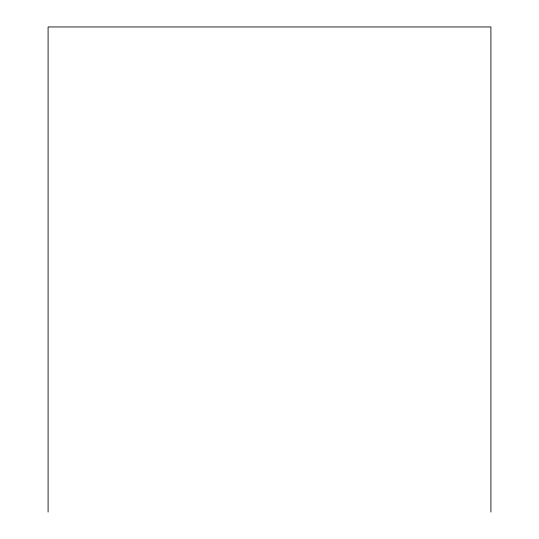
<?xml version="1.0" encoding="UTF-8"?>
<svg xmlns="http://www.w3.org/2000/svg" width="539" height="539" viewBox="0 0 539 539"><rect width="100%" height="100%" fill="white"/><g stroke="black" fill="none" stroke-linecap="round" stroke-linejoin="round"><path stroke-width="0.81" d="M490.908 512.05L490.908 26.95L48.092 26.95L48.092 512.05"/></g></svg>
